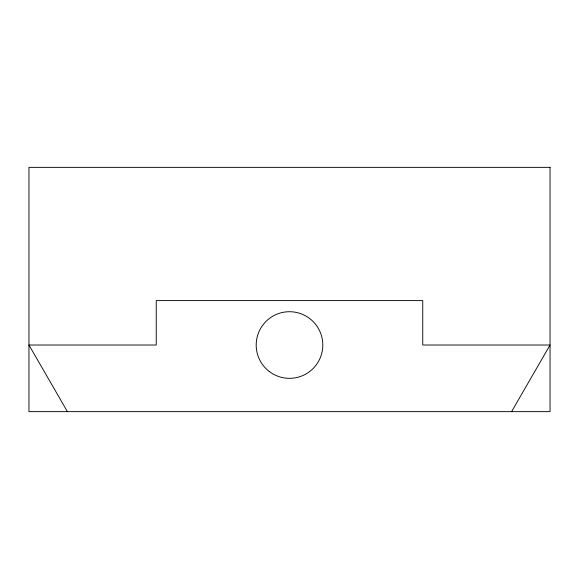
<?xml version="1.0" encoding="UTF-8"?>
<svg xmlns="http://www.w3.org/2000/svg" width="579" height="579" viewBox="0 0 579 579"><rect width="100%" height="100%" fill="white"/><g stroke="black" fill="none" stroke-linecap="round" stroke-linejoin="round"><path stroke-width="0.87" d="M511.583 411.647L550.05 345.019L422.75 345.019L422.75 300.602L156.25 300.602L156.25 345.019L28.95 345.019L67.417 411.647M550.05 167.353L28.95 167.353L28.95 411.647L550.05 411.647L550.05 167.353M269.221 371.45A33.314 33.314 0 0 0 322.525 349.369A33.314 33.314 0 0 0 276.755 314.245A33.314 33.314 0 0 0 269.221 371.45"/></g></svg>
